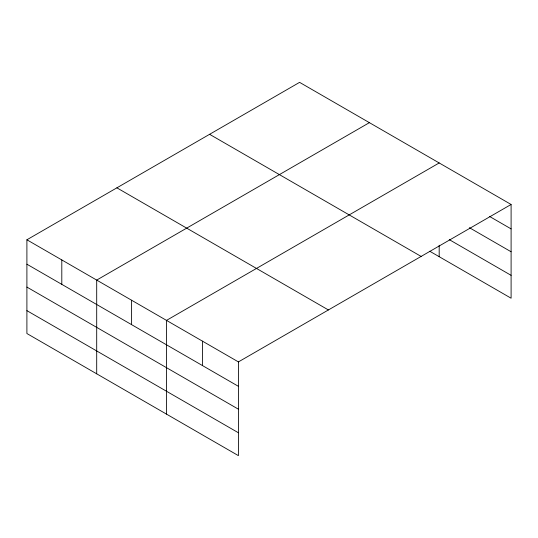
<?xml version="1.0" encoding="UTF-8"?>
<svg xmlns="http://www.w3.org/2000/svg" width="538" height="538" viewBox="0 0 538 538"><rect width="100%" height="100%" fill="white"/><g stroke="black" fill="none" stroke-linecap="round" stroke-linejoin="round"><path stroke-width="0.81" d="M511.1 204.474L299.585 82.354L26.9 239.787L26.9 333.526L238.415 455.646L238.415 361.906L511.1 204.474L511.1 298.213L429.734 251.233M369.384 122.657L96.699 280.09L96.699 373.823M439.183 162.953L166.498 320.386L166.498 414.125M489.526 216.431L511.1 228.892M469.392 227.682L511.1 251.764M449.25 239.625L511.1 275.335M209.598 134.312L421.113 256.424M116.887 187.836L328.402 309.955M26.9 239.787L238.415 361.906M26.9 264.205L238.415 386.324M26.9 287.084L238.415 409.196M26.9 310.648L238.415 432.767M439.183 245.254L439.183 256.693M202.456 341.146L202.456 365.564M131.602 300.238L131.602 324.656M61.803 259.941L61.803 284.353"/></g></svg>
